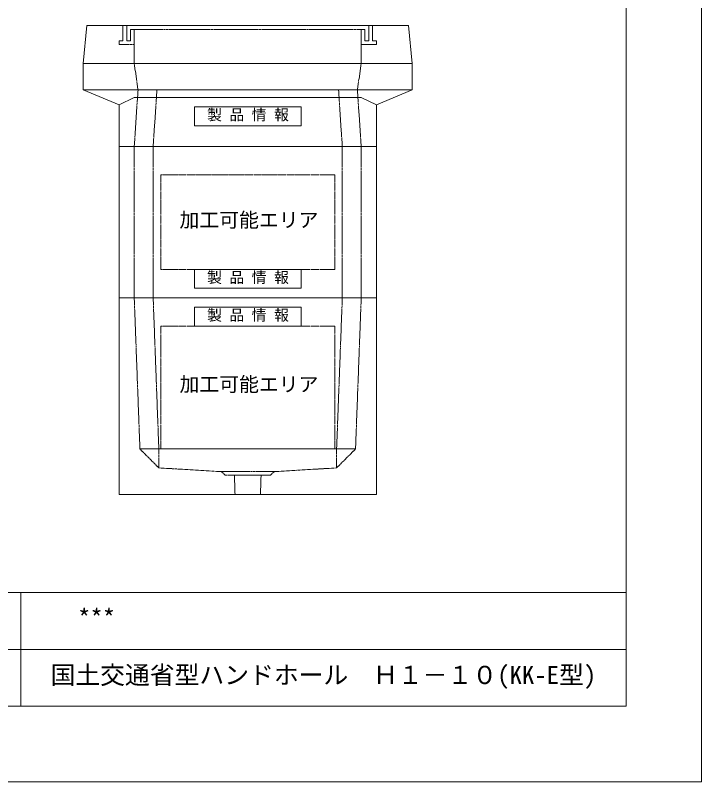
# Model space of a CAD drawing. Units: millimetres, scale not verified. Extents: x -2970 to 2970, y -2100 to 2100.
# Drawn here: x 1156 to 2970, y -2100 to -73 of the extents above; entities that cross this region are included whole.
import ezdxf
from ezdxf.enums import TextEntityAlignment as Align

# ---------------------------------------------------------------- set-up
doc = ezdxf.new("R2010")
doc.units = ezdxf.units.MM
doc.header["$LTSCALE"] = 10
doc.linetypes.add('LONG_DASHED1', pattern=[7, 6, -1])
doc.linetypes.add('LONG_DOUBLE_CHAIN', pattern=[21.8, 18, -1, 0.6, -0.6, 0.6, -1])
for name, color, linetype, lineweight in [('0-0_D-TTL', 7, 'Continuous', 9), ('0-1_Defpoints', 7, 'Continuous', 9), ('0-2_D-TTL-FRAM1', 134, 'Continuous', 9), ('0-3_D-TTL-TXT', 7, 'Continuous', 9), ('0-7_D-STR', 7, 'LONG_DASHED1', 9), ('0-8_D-STR-STR1', 7, 'LONG_DASHED1', 9), ('0-9_D-STR-STR4', 134, 'LONG_DASHED1', 9), ('0-A_D-STR-STR5', 1, 'LONG_DOUBLE_CHAIN', 9)]:
    doc.layers.add(name, color=color, linetype=linetype, lineweight=lineweight)
doc.styles.add('ＭＳ ゴシック', font='')
doc.styles.get('ＭＳ ゴシック').set_extended_font_data('MS Gothic')

# ---------------------------------------------------------------- blocks, each defined once
blk = doc.blocks.new('A$C4DE05FD1')
at = {"layer": '0-0_D-TTL', "color": 134}
for p in [(57400, 38000), (2000, 2000)]:
    blk.add_line(p, (57400, 2000), dxfattribs=at)
at = {"layer": '0-1_Defpoints', "color": 134}
for p in [(59400, 42000), (0, 0)]:
    blk.add_line(p, (59400, 0), dxfattribs=at)
at = {"layer": '0-2_D-TTL-FRAM1'}
for p, q in [((19400, 5000), (57400, 5000)), ((41400, 5000), (41400, 2000)), ((32400, 3500), (57400, 3500))]:
    blk.add_line(p, q, dxfattribs=at)
blk = doc.blocks.new('A$C019679C0')
at = {"layer": '0-7_D-STR', "linetype": 'Continuous'}
for p, q in [((-4350, 0), (-4250, 1000)), ((4250, 1000), (-4250, 1000)), ((4350, 0), (4250, 1000)), ((-4350, 0), (4350, 0))]:
    blk.add_line(p, q, dxfattribs=at)
at = {"layer": '0-7_D-STR'}
for p, q in [((-3000, 0), (-3000, 900)), ((3000, 900), (3000, 0))]:
    blk.add_line(p, q, dxfattribs=at)
at = {"layer": '0-9_D-STR-STR4'}
for points in [[(-3300, 1000), (-3300, 600), (-3400, 600), (-3400, 500), (-3000, 500)], [(-3000, 900), (-3100, 900), (-3100, 600), (-3200, 600), (-3200, 1000)], [(-3000, 900), (3000, 900), (3100, 900)], [(3300, 1000), (3300, 600), (3400, 600), (3400, 500), (3000, 500)], [(3100, 900), (3100, 600), (3200, 600), (3200, 1000)]]:
    blk.add_lwpolyline(points, dxfattribs=at)
blk = doc.blocks.new('A$C3FC15DFF')
at = {"layer": '0-8_D-STR-STR1', "linetype": 'Continuous'}
blk.add_lwpolyline([(-1410, 0), (1410, 0), (1410, -500), (-1410, -500)], close=True, dxfattribs=at)
at = {"layer": '0-8_D-STR-STR1', "style": 'ＭＳ ゴシック'}
blk.add_text('製 品 情 報', height=288.6, dxfattribs=at).set_placement((-1074.8, -441.3), align=Align.BOTTOM_LEFT)
blk = doc.blocks.new('A$C229041C4')
at = {"layer": '0-7_D-STR', "linetype": 'Continuous'}
for p, q in [((-4350, 2200), (4350, 2200)), ((-4350, 1500), (-4350, 2200)), ((4350, 2200), (4350, 1500)), ((-4350, 1500), (4350, 1500)), ((-3400, 1100), (-4350, 1500)), ((3400, 1100), (4350, 1500)), ((-3400, 1100), (-3000, 1300)), ((-3000, 1300), (3000, 1300)), ((3400, 1100), (3000, 1300)), ((-3400, 0), (-3400, 1100)), ((3400, 0), (3400, 1100)), ((-3400, 0), (3400, 0))]:
    blk.add_line(p, q, dxfattribs=at)
at = {"layer": '0-7_D-STR'}
for p, q in [((-3000, 2200), (-2900, 1500)), ((3000, 2200), (2900, 1500)), ((-2900, 1500), (-3000, 0)), ((-2400, 1500), (-2500, 0)), ((2400, 1500), (2500, 0)), ((2900, 1500), (3000, 0))]:
    blk.add_line(p, q, dxfattribs=at)
at = {"layer": '0-8_D-STR-STR1'}
blk.add_blockref('A$C3FC15DFF', (0, 1050), dxfattribs=at)
blk = doc.blocks.new('A$C678E53C0')
at = {"layer": '0-7_D-STR', "linetype": 'Continuous'}
for p, q in [((-3400, -4000), (-3400, 0)), ((-3400, 0), (3400, 0))]:
    blk.add_line(p, q, dxfattribs=at)
at = {"layer": '0-7_D-STR'}
for p, q in [((-3000, 0), (-3000, -4000)), ((-2500, 0), (-2500, -4000)), ((2500, 0), (2500, -4000)), ((3000, 0), (3000, -4000))]:
    blk.add_line(p, q, dxfattribs=at)
at = {"layer": '0-7_D-STR', "linetype": 'Continuous'}
blk.add_lwpolyline([(-3400, -4000), (3400, -4000), (3400, 0)], dxfattribs=at)
at = {"layer": '0-A_D-STR-STR5'}
for points in [[(2300, -750), (2300, -3250), (-2300, -3250)], [(2300, -750), (-2300, -750), (-2300, -3250)]]:
    blk.add_lwpolyline(points, dxfattribs=at)
at = {"layer": '0-8_D-STR-STR1'}
blk.add_blockref('A$C3FC15DFF', (0, -3250), dxfattribs=at)
blk = doc.blocks.new('A$C050E6840')
at = {"layer": '0-7_D-STR', "linetype": 'Continuous'}
for p in [(-3400, 0), (3400, -5200)]:
    blk.add_line(p, (3400, 0), dxfattribs=at)
at = {"layer": '0-7_D-STR'}
for p, q in [((-3000, 0), (-2850, -4000)), ((-2500, 0), (-2350, -4000)), ((2500, 0), (2350, -4000)), ((3000, 0), (2850, -4000)), ((-2350, -4500), (-2850, -4000)), ((-2850, -4000), (2850, -4000)), ((-2350, -4500), (-2350, -4000)), ((2350, -4500), (2850, -4000)), ((2350, -4500), (2350, -4000)), ((-2350, -4500), (-700, -4600)), ((-600, -4690), (-700, -4600)), ((-700, -4600), (700, -4600)), ((600, -4690), (700, -4600)), ((2350, -4500), (700, -4600)), ((-600, -4690), (600, -4690)), ((-336.2, -5200), (-352.5, -4690)), ((336.2, -5200), (352.5, -4690))]:
    blk.add_line(p, q, dxfattribs=at)
at = {"layer": '0-7_D-STR', "linetype": 'Continuous'}
blk.add_lwpolyline([(3400, -5200), (-3400, -5200), (-3400, 0)], dxfattribs=at)
at = {"layer": '0-A_D-STR-STR5'}
for p, q in [((2300, -750), (2300, -4000)), ((2300, -4000), (-2300, -4000))]:
    blk.add_line(p, q, dxfattribs=at)
blk.add_lwpolyline([(2300, -750), (-2300, -750), (-2300, -4000)], dxfattribs=at)
at = {"layer": '0-8_D-STR-STR1'}
blk.add_blockref('A$C3FC15DFF', (0, -250), dxfattribs=at)

msp = doc.modelspace()

# ---------------------------------------------------------------- block references
at = {"layer": '0-0_D-TTL', "xscale": 0.1, "yscale": 0.1}
msp.add_blockref('A$C4DE05FD1', (-2970, -2100), dxfattribs=at)
at = {"layer": '0-7_D-STR', "xscale": 0.1, "yscale": 0.1}
for name, p in [('A$C019679C0', (1770, -200)), ('A$C229041C4', (1770, -420)), ('A$C678E53C0', (1770, -420)), ('A$C050E6840', (1770, -820))]:
    msp.add_blockref(name, p, dxfattribs=at)

# ---------------------------------------------------------------- texts
at = {"layer": '0-3_D-TTL-TXT', "style": 'ＭＳ ゴシック'}
for s, p in [('***', (1321.32, -1706.2)), ('国土交通省型ハンドホール\u3000Ｈ１－１０(KK-E型)', (1248.62, -1856.2))]:
    msp.add_text(s, height=48.09, dxfattribs=at).set_placement(p, align=Align.BOTTOM_LEFT)
at = {"layer": '0-A_D-STR-STR5', "style": 'ＭＳ ゴシック'}
for p in [(1589.52, -644.97), (1589.52, -1079.59)]:
    msp.add_text('加工可能エリア', height=38.49, dxfattribs=at).set_placement(p, align=Align.BOTTOM_LEFT)

doc.saveas('drawing.dxf')
